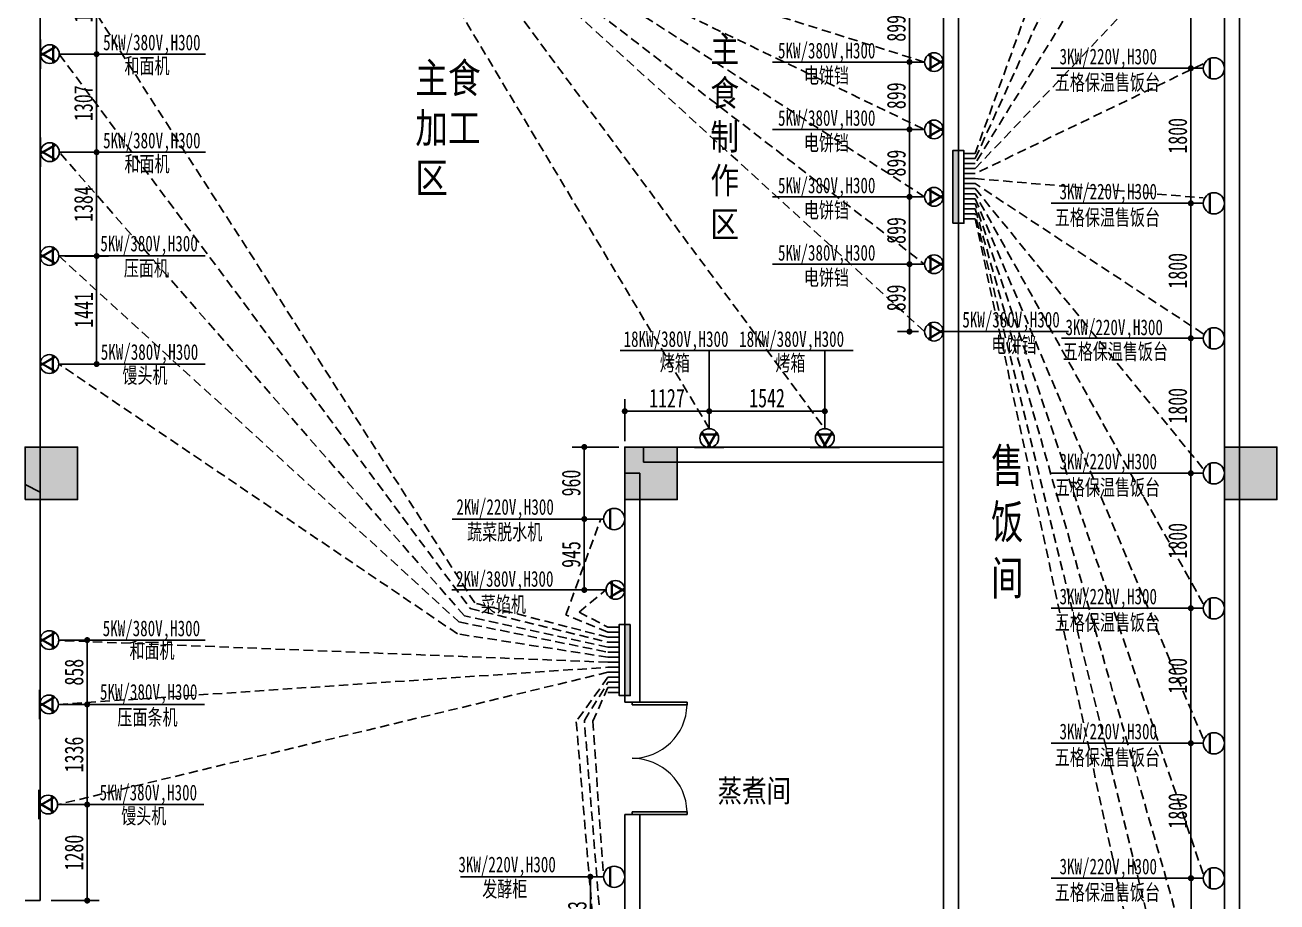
# Model space of a CAD drawing. Header units: inches. Extents: x -584 to 1446124, y -108140 to 99637.
# Drawn here: x 906673 to 923373, y 65188 to 76881 of the extents above; entities that cross this region are included whole.
import ezdxf

# ---------------------------------------------------------------- set-up
doc = ezdxf.new("R2010")
doc.units = ezdxf.units.IN
doc.header["$MEASUREMENT"] = 0
doc.linetypes.add('HIDDEN', pattern=[0.375, 0.25, -0.125])
for name, color, linetype in [('COLUMN', 6, 'Continuous'), ('ROOM_NAME', 7, 'Continuous'), ('WALL', 7, 'Continuous'), ('WINDOW', 3, 'Continuous'), ('供排水', 4, 'Continuous'), ('厨房设备', 7, 'Continuous'), ('电位', 1, 'Continuous')]:
    doc.layers.add(name, color=color, linetype=linetype)
doc.styles.get("Standard").update_dxf_attribs({"font": '', "width": 0.7, "height": 250})
doc.styles.add('STYLE4', font='', dxfattribs={"width": 0.7, "height": 180})
doc.styles.add('宋体', font='', dxfattribs={"width": 0.8})
doc.styles.get('Standard').set_extended_font_data('NSimSun')
doc.styles.get('STYLE4').set_extended_font_data('NSimSun')
doc.styles.get('宋体').set_extended_font_data('NSimSun')
doc.dimstyles.new('电路', dxfattribs={"dimscale": 80, "dimtxt": 2.5, "dimasz": 1, "dimexe": 2, "dimexo": 1, "dimtad": 1, "dimdec": 0, "dimtxsty": 'Standard', "dimblk": 'DOT', "dimcen": 1, "dimclrd": 6, "dimclre": 6, "dimclrt": 6, "dimadec": 0, "dimazin": 0, "dimtfac": 1, "dimtdec": 0, "dimtmove": 0, "dimatfit": 3, "dimfxl": 0, "dimarcsym": 0})

# ---------------------------------------------------------------- blocks, each defined once
blk = doc.blocks.new('_FZH')
at = {"layer": 'WALL'}
blk.add_lwpolyline([(-0.5, -0.5), (0.5, -0.5), (0.5, 0.5), (-0.5, 0.5)], close=True, dxfattribs=at)
blk.add_solid([(-0.5, -0.5), (0.5, -0.5), (-0.5, 0.5), (0.5, 0.5)], dxfattribs=at)
blk = doc.blocks.new('$DorLib2D$00000002')
for p, q in [((-0.5, 0), (-0.5, 0.4875)), ((-0.475, 0.4875), (-0.5, 0.4875)), ((-0.475, 0), (-0.475, 0.4875)), ((0.475, 0), (0.475, 0.4875)), ((0.475, 0.4875), (0.5, 0.4875)), ((0.5, 0), (0.5, 0.4875)), ((-0.5, 0), (-0.475, 0)), ((0.5, 0), (0.475, 0))]:
    blk.add_line(p, q)
at = {"lineweight": 13}
for centre, start, end in [((-0.4875, 0), 0, 88.53072), ((0.4875, 0), 91.46928, 180)]:
    blk.add_arc(centre, 0.4875, start, end, dxfattribs=at)
blk = doc.blocks.new('A$C14B745F9')
at = {"layer": '电位'}
for p, q in [((0, 503), (0, 0)), ((1, 233), (257, 381)), ((257, 122), (1, 270)), ((3, 222), (266, 374)), ((266, 129), (3, 281)), ((215, 404), (215, 99)), ((226, 399), (226, 104))]:
    blk.add_line(p, q, dxfattribs=at)
blk.add_circle((161, 252), 161, dxfattribs=at)
blk = doc.blocks.new('A$C45DF5A34')
at = {"layer": '电位', "color": 4, "rotation": 90}
blk.add_blockref('A$C14B745F9', (503, 0), dxfattribs=at)
blk = doc.blocks.new('A$C719F3E81')
at = {"layer": '电位', "color": 4, "rotation": 180}
blk.add_blockref('A$C45DF5A34', (503, 323), dxfattribs=at)
blk = doc.blocks.new('A$C2F906CB9')
at = {"layer": '电位', "color": 1, "ltscale": 400}
blk.add_blockref('A$C719F3E81', (0, 0), dxfattribs=at)
blk = doc.blocks.new('A$C6BFE34A6')
at = {"layer": '电位', "xscale": 0.777089783281734, "yscale": 0.777089783281734, "zscale": 0.777089783281734}
blk.add_blockref('A$C2F906CB9', (0, 0), dxfattribs=at)
blk = doc.blocks.new('A$C67150746')
at = {"layer": '供排水', "color": 1, "rotation": 270}
blk.add_blockref('A$C6BFE34A6', (0, 391), dxfattribs=at)
blk = doc.blocks.new('A$C51460DDB')
at = {"layer": '电位', "linetype": 'ByBlock', "xscale": -1}
blk.add_blockref('A$C67150746', (251, 0), dxfattribs=at)
blk = doc.blocks.new('A$C75EF68A1')
at = {"layer": 'WALL', "color": 5, "rotation": 180}
blk.add_blockref('A$C51460DDB', (251, 391), dxfattribs=at)
blk = doc.blocks.new('A$C776A0E82')
at = {"layer": '电位', "color": 6}
blk.add_blockref('A$C75EF68A1', (0, 0), dxfattribs=at)
blk = doc.blocks.new('A$C12B31555')
at = {"layer": '电位', "color": 6, "rotation": 270}
blk.add_blockref('A$C776A0E82', (0, 251), dxfattribs=at)
blk = doc.blocks.new('A$C380528E4')
at = {"layer": '电位', "color": 6, "rotation": 180}
blk.add_blockref('A$C12B31555', (391, 251), dxfattribs=at)
blk = doc.blocks.new('A$C3BCC7316')
at = {"layer": '电位'}
for p, q in [((99, 215), (404, 215)), ((104, 226), (399, 226)), ((0, 0), (503, 0))]:
    blk.add_line(p, q, dxfattribs=at)
blk.add_circle((252, 161), 161, dxfattribs=at)
blk = doc.blocks.new('_DOT')
at = {"color": 0, "linetype": 'ByBlock'}
blk.add_line((-0.5, 0), (-1, 0), dxfattribs=at)
at = {"color": 0, "linetype": 'ByBlock', "const_width": 0.5}
blk.add_lwpolyline([(-0.25, 0, 1), (0.25, 0, 1)], format="xyb", close=True, dxfattribs=at)
blk = doc.blocks.new('*D169')
at = {"layer": 'Defpoints', "color": 0, "transparency": 16777216}
for p in [(907124, 77809), (907129, 76493), (907628, 76493)]:
    blk.add_point(p, dxfattribs=at)
at = {"layer": '电位', "color": 6, "lineweight": -2, "transparency": 16777216}
for p, q in [((907204, 77809), (907788, 77809)), ((907628, 77729), (907628, 76573)), ((907209, 76493), (907788, 76493))]:
    blk.add_line(p, q, dxfattribs=at)
at = {"layer": '电位', "color": 6, "lineweight": -2, "transparency": 16777216, "xscale": 80, "yscale": 80, "zscale": 80}
for p, rotation in [((907628, 77809), 90), ((907628, 76493), 270)]:
    blk.add_blockref('_DOT', p, dxfattribs=dict(at, rotation=rotation))
at = {"layer": '电位', "color": 6, "transparency": 16777216, "insert": (907453, 77151), "char_height": 250, "attachment_point": 5, "rotation": 90}
blk.add_mtext('1317', dxfattribs=at)
blk = doc.blocks.new('*D170')
at = {"layer": 'Defpoints', "color": 0, "transparency": 16777216}
for p in [(907129, 76493), (907130, 75185), (907628, 75185)]:
    blk.add_point(p, dxfattribs=at)
at = {"layer": '电位', "color": 6, "lineweight": -2, "transparency": 16777216}
for p, q in [((907209, 76493), (907788, 76493)), ((907628, 76413), (907628, 75265)), ((907210, 75185), (907788, 75185))]:
    blk.add_line(p, q, dxfattribs=at)
at = {"layer": '电位', "color": 6, "lineweight": -2, "transparency": 16777216, "xscale": 80, "yscale": 80, "zscale": 80}
for p, rotation in [((907628, 76493), 90), ((907628, 75185), 270)]:
    blk.add_blockref('_DOT', p, dxfattribs=dict(at, rotation=rotation))
at = {"layer": '电位', "color": 6, "transparency": 16777216, "insert": (907453, 75839), "char_height": 250, "attachment_point": 5, "rotation": 90}
blk.add_mtext('1307', dxfattribs=at)
blk = doc.blocks.new('*D171')
at = {"layer": 'Defpoints', "color": 0, "transparency": 16777216}
for p in [(907130, 75185), (907124, 73801), (907628, 73801)]:
    blk.add_point(p, dxfattribs=at)
at = {"layer": '电位', "color": 6, "lineweight": -2, "transparency": 16777216}
for p, q in [((907210, 75185), (907788, 75185)), ((907628, 75105), (907628, 73881)), ((907204, 73801), (907788, 73801))]:
    blk.add_line(p, q, dxfattribs=at)
at = {"layer": '电位', "color": 6, "lineweight": -2, "transparency": 16777216, "xscale": 80, "yscale": 80, "zscale": 80}
for p, rotation in [((907628, 75185), 90), ((907628, 73801), 270)]:
    blk.add_blockref('_DOT', p, dxfattribs=dict(at, rotation=rotation))
at = {"layer": '电位', "color": 6, "transparency": 16777216, "insert": (907453, 74493), "char_height": 250, "attachment_point": 5, "rotation": 90}
blk.add_mtext('1384', dxfattribs=at)
blk = doc.blocks.new('*D172')
at = {"layer": 'Defpoints', "color": 0, "transparency": 16777216}
for p in [(907124, 73801), (907124, 72360), (907628, 72360)]:
    blk.add_point(p, dxfattribs=at)
at = {"layer": '电位', "color": 6, "lineweight": -2, "transparency": 16777216}
for p, q in [((907204, 73801), (907788, 73801)), ((907628, 73721), (907628, 72440)), ((907204, 72360), (907788, 72360))]:
    blk.add_line(p, q, dxfattribs=at)
at = {"layer": '电位', "color": 6, "lineweight": -2, "transparency": 16777216, "xscale": 80, "yscale": 80, "zscale": 80}
for p, rotation in [((907628, 73801), 90), ((907628, 72360), 270)]:
    blk.add_blockref('_DOT', p, dxfattribs=dict(at, rotation=rotation))
at = {"layer": '电位', "color": 6, "transparency": 16777216, "insert": (907453, 73081), "char_height": 250, "attachment_point": 5, "rotation": 90}
blk.add_mtext('1441', dxfattribs=at)
blk = doc.blocks.new('*D173')
at = {"layer": 'Defpoints', "color": 0, "transparency": 16777216}
for p in [(907108, 66486), (907502, 66486), (906873, 65206)]:
    blk.add_point(p, dxfattribs=at)
at = {"layer": '电位', "color": 6, "lineweight": -2, "transparency": 16777216}
for p, q in [((907188, 66486), (907662, 66486)), ((907502, 65286), (907502, 66406)), ((907022, 65206), (907662, 65206))]:
    blk.add_line(p, q, dxfattribs=at)
at = {"layer": '电位', "color": 6, "lineweight": -2, "transparency": 16777216, "xscale": 80, "yscale": 80, "zscale": 80}
for p, rotation in [((907502, 66486), 90), ((907502, 65206), 270)]:
    blk.add_blockref('_DOT', p, dxfattribs=dict(at, rotation=rotation))
at = {"layer": '电位', "color": 6, "transparency": 16777216, "insert": (907327, 65846), "char_height": 250, "attachment_point": 5, "rotation": 90}
blk.add_mtext('1280', dxfattribs=at)
blk = doc.blocks.new('*D174')
at = {"layer": 'Defpoints', "color": 0, "transparency": 16777216}
for p in [(907119, 67822), (907502, 67822), (907108, 66486)]:
    blk.add_point(p, dxfattribs=at)
at = {"layer": '电位', "color": 6, "lineweight": -2, "transparency": 16777216}
for p, q in [((907199, 67822), (907662, 67822)), ((907502, 66566), (907502, 67742)), ((907188, 66486), (907662, 66486))]:
    blk.add_line(p, q, dxfattribs=at)
at = {"layer": '电位', "color": 6, "lineweight": -2, "transparency": 16777216, "xscale": 80, "yscale": 80, "zscale": 80}
for p, rotation in [((907502, 67822), 90), ((907502, 66486), 270)]:
    blk.add_blockref('_DOT', p, dxfattribs=dict(at, rotation=rotation))
at = {"layer": '电位', "color": 6, "transparency": 16777216, "insert": (907327, 67154), "char_height": 250, "attachment_point": 5, "rotation": 90}
blk.add_mtext('1336', dxfattribs=at)
blk = doc.blocks.new('*D175')
at = {"layer": 'Defpoints', "color": 0, "transparency": 16777216}
for p in [(907124, 68680), (907502, 68680), (907119, 67822)]:
    blk.add_point(p, dxfattribs=at)
at = {"layer": '电位', "color": 6, "lineweight": -2, "transparency": 16777216}
for p, q in [((907204, 68680), (907662, 68680)), ((907502, 67902), (907502, 68600)), ((907199, 67822), (907662, 67822))]:
    blk.add_line(p, q, dxfattribs=at)
at = {"layer": '电位', "color": 6, "lineweight": -2, "transparency": 16777216, "xscale": 80, "yscale": 80, "zscale": 80}
for p, rotation in [((907502, 68680), 90), ((907502, 67822), 270)]:
    blk.add_blockref('_DOT', p, dxfattribs=dict(at, rotation=rotation))
at = {"layer": '电位', "color": 6, "transparency": 16777216, "insert": (907327, 68251), "char_height": 250, "attachment_point": 5, "rotation": 90}
blk.add_mtext('858', dxfattribs=at)
blk = doc.blocks.new('*D178')
at = {"layer": 'Defpoints', "color": 0, "transparency": 16777216}
for p in [(914214, 65524), (914389, 65524), (914390, 64401)]:
    blk.add_point(p, dxfattribs=at)
at = {"layer": '电位', "color": 6, "lineweight": -2, "transparency": 16777216}
for p, q in [((914309, 65524), (914054, 65524)), ((914214, 64481), (914214, 65444)), ((914310, 64401), (914054, 64401))]:
    blk.add_line(p, q, dxfattribs=at)
at = {"layer": '电位', "color": 6, "lineweight": -2, "transparency": 16777216, "xscale": 80, "yscale": 80, "zscale": 80}
for p, rotation in [((914214, 65524), 90), ((914214, 64401), 270)]:
    blk.add_blockref('_DOT', p, dxfattribs=dict(at, rotation=rotation))
at = {"layer": '电位', "color": 6, "transparency": 16777216, "insert": (914039, 64962), "char_height": 250, "attachment_point": 5, "rotation": 90}
blk.add_mtext('1123', dxfattribs=at)
blk = doc.blocks.new('*D179')
at = {"layer": 'Defpoints', "color": 0, "transparency": 16777216}
for p in [(914673, 71254), (914133, 70294), (914389, 70294)]:
    blk.add_point(p, dxfattribs=at)
at = {"layer": '电位', "color": 6, "lineweight": -2, "transparency": 16777216}
for p, q in [((914593, 71254), (913973, 71254)), ((914133, 71174), (914133, 70374)), ((914309, 70294), (913973, 70294))]:
    blk.add_line(p, q, dxfattribs=at)
at = {"layer": '电位', "color": 6, "lineweight": -2, "transparency": 16777216, "xscale": 80, "yscale": 80, "zscale": 80}
for p, rotation in [((914133, 71254), 90), ((914133, 70294), 270)]:
    blk.add_blockref('_DOT', p, dxfattribs=dict(at, rotation=rotation))
at = {"layer": '电位', "color": 6, "transparency": 16777216, "insert": (913958, 70774), "char_height": 250, "attachment_point": 5, "rotation": 90}
blk.add_mtext('960', dxfattribs=at)
blk = doc.blocks.new('*D180')
at = {"layer": 'Defpoints', "color": 0, "transparency": 16777216}
for p in [(914389, 70294), (914133, 69348), (914422, 69348)]:
    blk.add_point(p, dxfattribs=at)
at = {"layer": '电位', "color": 6, "lineweight": -2, "transparency": 16777216}
for p, q in [((914309, 70294), (913973, 70294)), ((914133, 70214), (914133, 69428)), ((914342, 69348), (913973, 69348))]:
    blk.add_line(p, q, dxfattribs=at)
at = {"layer": '电位', "color": 6, "lineweight": -2, "transparency": 16777216, "xscale": 80, "yscale": 80, "zscale": 80}
for p, rotation in [((914133, 70294), 90), ((914133, 69348), 270)]:
    blk.add_blockref('_DOT', p, dxfattribs=dict(at, rotation=rotation))
at = {"layer": '电位', "color": 6, "transparency": 16777216, "insert": (913958, 69821), "char_height": 250, "attachment_point": 5, "rotation": 90}
blk.add_mtext('945', dxfattribs=at)
blk = doc.blocks.new('*D181')
at = {"layer": 'Defpoints', "color": 0, "transparency": 16777216}
for p in [(915800, 71731), (915800, 71499), (914673, 71254)]:
    blk.add_point(p, dxfattribs=at)
at = {"layer": '电位', "color": 6, "lineweight": -2, "transparency": 16777216}
for p, q in [((914673, 71334), (914673, 71891)), ((915800, 71579), (915800, 71891)), ((914753, 71731), (915720, 71731))]:
    blk.add_line(p, q, dxfattribs=at)
at = {"layer": '电位', "color": 6, "lineweight": -2, "transparency": 16777216, "xscale": 80, "yscale": 80, "zscale": 80, "rotation": 180}
blk.add_blockref('_DOT', (914673, 71731), dxfattribs=at)
at = {"layer": '电位', "color": 6, "lineweight": -2, "transparency": 16777216, "xscale": 80, "yscale": 80, "zscale": 80}
blk.add_blockref('_DOT', (915800, 71731), dxfattribs=at)
at = {"layer": '电位', "color": 6, "transparency": 16777216, "insert": (915236, 71906), "char_height": 250, "attachment_point": 5}
blk.add_mtext('1127', dxfattribs=at)
blk = doc.blocks.new('*D182')
at = {"layer": 'Defpoints', "color": 0, "transparency": 16777216}
for p in [(917342, 71731), (915800, 71499), (917342, 71499)]:
    blk.add_point(p, dxfattribs=at)
at = {"layer": '电位', "color": 6, "lineweight": -2, "transparency": 16777216}
for p, q in [((915800, 71579), (915800, 71891)), ((917342, 71579), (917342, 71891)), ((915880, 71731), (917262, 71731))]:
    blk.add_line(p, q, dxfattribs=at)
at = {"layer": '电位', "color": 6, "lineweight": -2, "transparency": 16777216, "xscale": 80, "yscale": 80, "zscale": 80, "rotation": 180}
blk.add_blockref('_DOT', (915800, 71731), dxfattribs=at)
at = {"layer": '电位', "color": 6, "lineweight": -2, "transparency": 16777216, "xscale": 80, "yscale": 80, "zscale": 80}
blk.add_blockref('_DOT', (917342, 71731), dxfattribs=at)
at = {"layer": '电位', "color": 6, "transparency": 16777216, "insert": (916571, 71906), "char_height": 250, "attachment_point": 5}
blk.add_mtext('1542', dxfattribs=at)
blk = doc.blocks.new('*D183')
at = {"layer": 'Defpoints', "color": 0, "transparency": 16777216}
for p in [(918471, 73692), (918672, 73692), (918672, 72793)]:
    blk.add_point(p, dxfattribs=at)
at = {"layer": '电位', "color": 6, "lineweight": -2, "transparency": 16777216}
for p, q in [((918592, 73692), (918311, 73692)), ((918471, 72873), (918471, 73612)), ((918592, 72793), (918311, 72793))]:
    blk.add_line(p, q, dxfattribs=at)
at = {"layer": '电位', "color": 6, "lineweight": -2, "transparency": 16777216, "xscale": 80, "yscale": 80, "zscale": 80}
for p, rotation in [((918471, 73692), 90), ((918471, 72793), 270)]:
    blk.add_blockref('_DOT', p, dxfattribs=dict(at, rotation=rotation))
at = {"layer": '电位', "color": 6, "transparency": 16777216, "insert": (918296, 73242), "char_height": 250, "attachment_point": 5, "rotation": 90}
blk.add_mtext('899', dxfattribs=at)
blk = doc.blocks.new('*D184')
at = {"layer": 'Defpoints', "color": 0, "transparency": 16777216}
for p in [(918471, 74590), (918672, 74590), (918672, 73692)]:
    blk.add_point(p, dxfattribs=at)
at = {"layer": '电位', "color": 6, "lineweight": -2, "transparency": 16777216}
for p, q in [((918592, 74590), (918311, 74590)), ((918471, 73772), (918471, 74510)), ((918592, 73692), (918311, 73692))]:
    blk.add_line(p, q, dxfattribs=at)
at = {"layer": '电位', "color": 6, "lineweight": -2, "transparency": 16777216, "xscale": 80, "yscale": 80, "zscale": 80}
for p, rotation in [((918471, 74590), 90), ((918471, 73692), 270)]:
    blk.add_blockref('_DOT', p, dxfattribs=dict(at, rotation=rotation))
at = {"layer": '电位', "color": 6, "transparency": 16777216, "insert": (918296, 74141), "char_height": 250, "attachment_point": 5, "rotation": 90}
blk.add_mtext('899', dxfattribs=at)
blk = doc.blocks.new('*D185')
at = {"layer": 'Defpoints', "color": 0, "transparency": 16777216}
for p in [(918471, 75489), (918672, 75489), (918672, 74590)]:
    blk.add_point(p, dxfattribs=at)
at = {"layer": '电位', "color": 6, "lineweight": -2, "transparency": 16777216}
for p, q in [((918592, 75489), (918311, 75489)), ((918471, 74670), (918471, 75409)), ((918592, 74590), (918311, 74590))]:
    blk.add_line(p, q, dxfattribs=at)
at = {"layer": '电位', "color": 6, "lineweight": -2, "transparency": 16777216, "xscale": 80, "yscale": 80, "zscale": 80}
for p, rotation in [((918471, 75489), 90), ((918471, 74590), 270)]:
    blk.add_blockref('_DOT', p, dxfattribs=dict(at, rotation=rotation))
at = {"layer": '电位', "color": 6, "transparency": 16777216, "insert": (918296, 75040), "char_height": 250, "attachment_point": 5, "rotation": 90}
blk.add_mtext('899', dxfattribs=at)
blk = doc.blocks.new('*D186')
at = {"layer": 'Defpoints', "color": 0, "transparency": 16777216}
for p in [(918471, 76388), (918672, 76388), (918672, 75489)]:
    blk.add_point(p, dxfattribs=at)
at = {"layer": '电位', "color": 6, "lineweight": -2, "transparency": 16777216}
for p, q in [((918592, 76388), (918311, 76388)), ((918471, 75569), (918471, 76308)), ((918592, 75489), (918311, 75489))]:
    blk.add_line(p, q, dxfattribs=at)
at = {"layer": '电位', "color": 6, "lineweight": -2, "transparency": 16777216, "xscale": 80, "yscale": 80, "zscale": 80}
for p, rotation in [((918471, 76388), 90), ((918471, 75489), 270)]:
    blk.add_blockref('_DOT', p, dxfattribs=dict(at, rotation=rotation))
at = {"layer": '电位', "color": 6, "transparency": 16777216, "insert": (918296, 75938), "char_height": 250, "attachment_point": 5, "rotation": 90}
blk.add_mtext('899', dxfattribs=at)
blk = doc.blocks.new('*D187')
at = {"layer": 'Defpoints', "color": 0, "transparency": 16777216}
for p in [(918471, 77286), (918672, 77286), (918672, 76388)]:
    blk.add_point(p, dxfattribs=at)
at = {"layer": '电位', "color": 6, "lineweight": -2, "transparency": 16777216}
for p, q in [((918592, 77286), (918311, 77286)), ((918471, 76468), (918471, 77206)), ((918592, 76388), (918311, 76388))]:
    blk.add_line(p, q, dxfattribs=at)
at = {"layer": '电位', "color": 6, "lineweight": -2, "transparency": 16777216, "xscale": 80, "yscale": 80, "zscale": 80}
for p, rotation in [((918471, 77286), 90), ((918471, 76388), 270)]:
    blk.add_blockref('_DOT', p, dxfattribs=dict(at, rotation=rotation))
at = {"layer": '电位', "color": 6, "transparency": 16777216, "insert": (918296, 76837), "char_height": 250, "attachment_point": 5, "rotation": 90}
blk.add_mtext('899', dxfattribs=at)
blk = doc.blocks.new('*D193')
at = {"layer": 'Defpoints', "color": 0, "transparency": 16777216}
for p in [(922389, 78104), (922224, 76304), (922389, 76304)]:
    blk.add_point(p, dxfattribs=at)
at = {"layer": '电位', "color": 6, "lineweight": -2, "transparency": 16777216}
for p, q in [((922309, 78104), (922064, 78104)), ((922224, 78024), (922224, 76384)), ((922309, 76304), (922064, 76304))]:
    blk.add_line(p, q, dxfattribs=at)
at = {"layer": '电位', "color": 6, "lineweight": -2, "transparency": 16777216, "xscale": 80, "yscale": 80, "zscale": 80}
for p, rotation in [((922224, 78104), 90), ((922224, 76304), 270)]:
    blk.add_blockref('_DOT', p, dxfattribs=dict(at, rotation=rotation))
at = {"layer": '电位', "color": 6, "transparency": 16777216, "insert": (922049, 77204), "char_height": 250, "attachment_point": 5, "rotation": 90}
blk.add_mtext('1800', dxfattribs=at)
blk = doc.blocks.new('*D194')
at = {"layer": 'Defpoints', "color": 0, "transparency": 16777216}
for p in [(922389, 76304), (922224, 74504), (922389, 74504)]:
    blk.add_point(p, dxfattribs=at)
at = {"layer": '电位', "color": 6, "lineweight": -2, "transparency": 16777216}
for p, q in [((922309, 76304), (922064, 76304)), ((922224, 76224), (922224, 74584)), ((922309, 74504), (922064, 74504))]:
    blk.add_line(p, q, dxfattribs=at)
at = {"layer": '电位', "color": 6, "lineweight": -2, "transparency": 16777216, "xscale": 80, "yscale": 80, "zscale": 80}
for p, rotation in [((922224, 76304), 90), ((922224, 74504), 270)]:
    blk.add_blockref('_DOT', p, dxfattribs=dict(at, rotation=rotation))
at = {"layer": '电位', "color": 6, "transparency": 16777216, "insert": (922049, 75404), "char_height": 250, "attachment_point": 5, "rotation": 90}
blk.add_mtext('1800', dxfattribs=at)
blk = doc.blocks.new('*D195')
at = {"layer": 'Defpoints', "color": 0, "transparency": 16777216}
for p in [(922389, 74504), (922224, 72704), (922389, 72704)]:
    blk.add_point(p, dxfattribs=at)
at = {"layer": '电位', "color": 6, "lineweight": -2, "transparency": 16777216}
for p, q in [((922309, 74504), (922064, 74504)), ((922224, 74424), (922224, 72784)), ((922309, 72704), (922064, 72704))]:
    blk.add_line(p, q, dxfattribs=at)
at = {"layer": '电位', "color": 6, "lineweight": -2, "transparency": 16777216, "xscale": 80, "yscale": 80, "zscale": 80}
for p, rotation in [((922224, 74504), 90), ((922224, 72704), 270)]:
    blk.add_blockref('_DOT', p, dxfattribs=dict(at, rotation=rotation))
at = {"layer": '电位', "color": 6, "transparency": 16777216, "insert": (922049, 73604), "char_height": 250, "attachment_point": 5, "rotation": 90}
blk.add_mtext('1800', dxfattribs=at)
blk = doc.blocks.new('*D196')
at = {"layer": 'Defpoints', "color": 0, "transparency": 16777216}
for p in [(922389, 72704), (922224, 70904), (922389, 70904)]:
    blk.add_point(p, dxfattribs=at)
at = {"layer": '电位', "color": 6, "lineweight": -2, "transparency": 16777216}
for p, q in [((922309, 72704), (922064, 72704)), ((922224, 72624), (922224, 70984)), ((922309, 70904), (922064, 70904))]:
    blk.add_line(p, q, dxfattribs=at)
at = {"layer": '电位', "color": 6, "lineweight": -2, "transparency": 16777216, "xscale": 80, "yscale": 80, "zscale": 80}
for p, rotation in [((922224, 72704), 90), ((922224, 70904), 270)]:
    blk.add_blockref('_DOT', p, dxfattribs=dict(at, rotation=rotation))
at = {"layer": '电位', "color": 6, "transparency": 16777216, "insert": (922049, 71804), "char_height": 250, "attachment_point": 5, "rotation": 90}
blk.add_mtext('1800', dxfattribs=at)
blk = doc.blocks.new('*D197')
at = {"layer": 'Defpoints', "color": 0, "transparency": 16777216}
for p in [(922389, 70904), (922224, 69104), (922389, 69104)]:
    blk.add_point(p, dxfattribs=at)
at = {"layer": '电位', "color": 6, "lineweight": -2, "transparency": 16777216}
for p, q in [((922309, 70904), (922064, 70904)), ((922224, 70824), (922224, 69184)), ((922309, 69104), (922064, 69104))]:
    blk.add_line(p, q, dxfattribs=at)
at = {"layer": '电位', "color": 6, "lineweight": -2, "transparency": 16777216, "xscale": 80, "yscale": 80, "zscale": 80}
for p, rotation in [((922224, 70904), 90), ((922224, 69104), 270)]:
    blk.add_blockref('_DOT', p, dxfattribs=dict(at, rotation=rotation))
at = {"layer": '电位', "color": 6, "transparency": 16777216, "insert": (922049, 70004), "char_height": 250, "attachment_point": 5, "rotation": 90}
blk.add_mtext('1800', dxfattribs=at)
blk = doc.blocks.new('*D198')
at = {"layer": 'Defpoints', "color": 0, "transparency": 16777216}
for p in [(922389, 69104), (922224, 67304), (922389, 67304)]:
    blk.add_point(p, dxfattribs=at)
at = {"layer": '电位', "color": 6, "lineweight": -2, "transparency": 16777216}
for p, q in [((922309, 69104), (922064, 69104)), ((922224, 69024), (922224, 67384)), ((922309, 67304), (922064, 67304))]:
    blk.add_line(p, q, dxfattribs=at)
at = {"layer": '电位', "color": 6, "lineweight": -2, "transparency": 16777216, "xscale": 80, "yscale": 80, "zscale": 80}
for p, rotation in [((922224, 69104), 90), ((922224, 67304), 270)]:
    blk.add_blockref('_DOT', p, dxfattribs=dict(at, rotation=rotation))
at = {"layer": '电位', "color": 6, "transparency": 16777216, "insert": (922049, 68204), "char_height": 250, "attachment_point": 5, "rotation": 90}
blk.add_mtext('1800', dxfattribs=at)
blk = doc.blocks.new('*D199')
at = {"layer": 'Defpoints', "color": 0, "transparency": 16777216}
for p in [(922389, 67304), (922224, 65504), (922389, 65504)]:
    blk.add_point(p, dxfattribs=at)
at = {"layer": '电位', "color": 6, "lineweight": -2, "transparency": 16777216}
for p, q in [((922309, 67304), (922064, 67304)), ((922224, 67224), (922224, 65584)), ((922309, 65504), (922064, 65504))]:
    blk.add_line(p, q, dxfattribs=at)
at = {"layer": '电位', "color": 6, "lineweight": -2, "transparency": 16777216, "xscale": 80, "yscale": 80, "zscale": 80}
for p, rotation in [((922224, 67304), 90), ((922224, 65504), 270)]:
    blk.add_blockref('_DOT', p, dxfattribs=dict(at, rotation=rotation))
at = {"layer": '电位', "color": 6, "transparency": 16777216, "insert": (922049, 66404), "char_height": 250, "attachment_point": 5, "rotation": 90}
blk.add_mtext('1800', dxfattribs=at)
blk = doc.blocks.new('*D200')
at = {"layer": 'Defpoints', "color": 0, "transparency": 16777216}
for p in [(922389, 65504), (922227, 63704), (922389, 63704)]:
    blk.add_point(p, dxfattribs=at)
at = {"layer": '电位', "color": 6, "lineweight": -2, "transparency": 16777216}
for p, q in [((922309, 65504), (922067, 65504)), ((922227, 65424), (922227, 63784)), ((922309, 63704), (922067, 63704))]:
    blk.add_line(p, q, dxfattribs=at)
at = {"layer": '电位', "color": 6, "lineweight": -2, "transparency": 16777216, "xscale": 80, "yscale": 80, "zscale": 80}
for p, rotation in [((922227, 65504), 90), ((922227, 63704), 270)]:
    blk.add_blockref('_DOT', p, dxfattribs=dict(at, rotation=rotation))
at = {"layer": '电位', "color": 6, "transparency": 16777216, "insert": (922052, 64604), "char_height": 250, "attachment_point": 5, "rotation": 90}
blk.add_mtext('1800', dxfattribs=at)

msp = doc.modelspace()

# ---------------------------------------------------------------- hatches: boundary and pattern name
at = {"layer": '电位'}
for points in [[(919122.9, 75207.4), (919048.6, 75207.4), (919048.6, 74238.9), (919122.9, 74238.9)], [(914672.9, 67939), (914747.2, 67939), (914747.2, 68887.9), (914672.9, 68887.9)]]:
    msp.add_hatch(color=1, dxfattribs=at).paths.add_polyline_path(points)

# ---------------------------------------------------------------- linework, layer by layer
at = {"layer": 'WALL', "color": 3}
for p, q in [((922872.9, 58548), (922872.9, 84703.6)), ((922672.9, 59203.6), (922672.9, 84503.6)), ((922672.9, 58548), (922672.9, 84503.6))]:
    msp.add_line(p, q, dxfattribs=at)
at = {"layer": 'WALL'}
for p, q in [((918922.9, 81277.1), (918922.9, 61603.6)), ((919122.9, 61603.6), (919122.9, 81277.1)), ((906872.9, 65205.6), (906872.9, 78903.6)), ((914922.9, 71253.6), (918922.9, 71253.6)), ((914922.9, 71253.6), (914922.9, 71053.6)), ((914922.9, 71053.6), (918922.9, 71053.6)), ((914672.9, 70903.6), (914672.9, 67853.1)), ((914872.9, 70903.6), (914672.9, 70903.6)), ((914872.9, 67853.1), (914872.9, 70903.6)), ((906672.9, 70753.6), (906872.9, 70653.6)), ((914672.9, 67853.1), (914872.9, 67853.1)), ((914872.9, 66353.1), (914672.9, 66353.1)), ((914672.9, 66353.1), (914672.9, 62653.6)), ((914872.9, 62653.6), (914872.9, 66353.1))]:
    msp.add_line(p, q, dxfattribs=at)
at = {"layer": '厨房设备'}
msp.add_line((906872.9, 65205.6), (906672.9, 65205.6), dxfattribs=at)
at = {"layer": '电位', "linetype": 'HIDDEN', "ltscale": 500}
for p, q in [((922388.9, 83564), (919347.2, 75167.4)), ((919347.2, 75100.5), (922388.9, 81764)), ((915799.9, 71498.8), (909768.9, 81585.9)), ((909877.9, 81608.2), (917341.8, 71498.8)), ((922388.9, 79964), (919347.2, 75033.6)), ((919347.2, 74966.7), (922388.9, 78164)), ((912670.9, 69174.5), (907123.7, 77809.3)), ((914148, 77661.9), (918672.1, 75488.9)), ((918672.1, 76387.6), (914196.5, 77794.6)), ((918672.1, 74590.2), (913949.5, 77629.9)), ((913868.7, 77387.3), (918672.1, 73691.5)), ((918672.1, 72792.9), (913777.6, 77259.5)), ((907129.4, 76492.7), (912611.8, 69101.1)), ((922388.9, 76364), (919347.2, 74899.8)), ((912534.1, 69002.2), (907129.7, 75185.3)), ((919347.2, 74832.9), (922389.4, 74575.9)), ((922388.9, 72764), (919347.2, 74766.1)), ((919347.2, 74699.2), (922388.9, 70964)), ((922388.9, 69164), (919347.2, 74632.3)), ((919347.2, 74565.4), (922388.9, 67364)), ((922388.9, 65564), (919347.2, 74498.5)), ((919347.2, 74431.7), (922388.9, 63764)), ((922388.9, 61964), (919347.2, 74364.8)), ((919347.2, 74297.9), (922392.1, 60134.1)), ((907123.7, 73801.3), (912460, 68921.7)), ((912442.5, 68762.3), (907123.7, 72360.2)), ((913887.3, 69016.3), (914352, 70293.9)), ((914062.7, 69053.3), (914422.1, 69348.4)), ((914448.6, 68718.3), (912670.9, 69174.5)), ((914448.6, 68584.6), (912534.1, 69002.2)), ((912611.8, 69101.1), (914448.6, 68651.5)), ((914448.6, 68785.2), (913887.3, 69016.3)), ((914062.7, 69053.3), (914448.6, 68852.1)), ((912460, 68921.7), (914448.6, 68517.7)), ((914448.6, 68383.9), (907123.6, 68674.7)), ((914448.6, 68450.8), (912442.5, 68762.3)), ((907118.7, 67821.9), (914448.6, 68317.1)), ((914448.6, 68250.2), (907108, 66486)), ((914448.6, 68183.3), (914025.5, 67591.7)), ((914133.8, 67605.6), (914448.6, 68116.4)), ((914448.6, 68049.5), (914246.9, 67596.7)), ((914025.5, 67591.7), (914389.2, 63263)), ((914389.5, 64401), (914133.8, 67605.6)), ((914246.9, 67596.7), (914389.5, 65513.9))]:
    msp.add_line(p, q, dxfattribs=at)
at = {"layer": '电位', "color": 4}
for p, q in [((907129.4, 76492.7), (909079.7, 76492.7)), ((916645, 76387.6), (918672.1, 76387.6)), ((920359.3, 76303.6), (922388.9, 76303.6)), ((916645, 75488.9), (918672.1, 75488.9)), ((907129.7, 75185.3), (909079.9, 75185.3)), ((916645, 74590.2), (918672.1, 74590.2)), ((920359.3, 74503.6), (922388.9, 74503.6)), ((907123.7, 73801.3), (909073.9, 73801.3)), ((916645, 73691.5), (918672.1, 73691.5)), ((918922.9, 72792.9), (920590.8, 72792.9)), ((920497, 72703.6), (922388.9, 72703.6)), ((914613.8, 72542.6), (916176.6, 72542.4)), ((915799.9, 71498.8), (915800, 72542.5)), ((916155.8, 72542.6), (917718.5, 72542.4)), ((917341.8, 71498.8), (917342, 72542.5)), ((907123.7, 72360.2), (909073.9, 72360.2)), ((920359.3, 70903.6), (922388.9, 70903.6)), ((912370.6, 70293.9), (914388.9, 70293.9)), ((912365.7, 69348.4), (914422.1, 69348.4)), ((920359.3, 69103.6), (922388.9, 69103.6)), ((907123.7, 68679.7), (909073.9, 68679.7)), ((907118.7, 67821.9), (909069, 67821.9)), ((920359.3, 67303.6), (922388.9, 67303.6)), ((907108, 66486), (909058.3, 66486)), ((912479.6, 65523.6), (914389.2, 65523.6)), ((920359.3, 65503.6), (922388.9, 65503.6))]:
    msp.add_line(p, q, dxfattribs=at)
at = {"layer": '电位'}
for p, q in [((919122.9, 74238.9), (919122.9, 75207.4)), ((919197.2, 75167.4), (919347.2, 75167.4)), ((919197.2, 75100.5), (919347.2, 75100.5)), ((919197.2, 75033.6), (919347.2, 75033.6)), ((919197.2, 74966.7), (919347.2, 74966.7)), ((919197.2, 74899.8), (919347.2, 74899.8)), ((919197.2, 74832.9), (919347.2, 74832.9)), ((919197.2, 74766.1), (919347.2, 74766.1)), ((919197.2, 74699.2), (919347.2, 74699.2)), ((919197.2, 74632.3), (919347.2, 74632.3)), ((919197.2, 74565.4), (919347.2, 74565.4)), ((919197.2, 74498.5), (919347.2, 74498.5)), ((919197.2, 74431.7), (919347.2, 74431.7)), ((919197.2, 74364.8), (919347.2, 74364.8)), ((919197.2, 74297.9), (919347.2, 74297.9)), ((914598.6, 68852.1), (914448.6, 68852.1)), ((914672.9, 68887.9), (914672.9, 67939)), ((914598.6, 68785.2), (914448.6, 68785.2)), ((914598.6, 68718.3), (914448.6, 68718.3)), ((914598.6, 68651.5), (914448.6, 68651.5)), ((914598.6, 68584.6), (914448.6, 68584.6)), ((914598.6, 68517.7), (914448.6, 68517.7)), ((914598.6, 68450.8), (914448.6, 68450.8)), ((914598.6, 68383.9), (914448.6, 68383.9)), ((914598.6, 68383.9), (914448.6, 68383.9)), ((914598.6, 68317.1), (914448.6, 68317.1)), ((914598.6, 68250.2), (914448.6, 68250.2)), ((914598.6, 68183.3), (914448.6, 68183.3)), ((914598.6, 68116.4), (914448.6, 68116.4)), ((914598.6, 68049.5), (914448.6, 68049.5)), ((914598.6, 67982.6), (914448.6, 67982.6))]:
    msp.add_line(p, q, dxfattribs=at)
for points in [[(919048.6, 74238.9), (919197.2, 74238.9), (919197.2, 75207.4), (919048.6, 75207.4)], [(914747.2, 68887.9), (914598.6, 68887.9), (914598.6, 67939), (914747.2, 67939)]]:
    msp.add_lwpolyline(points, close=True, dxfattribs=at)

# ---------------------------------------------------------------- block references
at = {"layer": 'COLUMN', "xscale": 700, "yscale": 700, "zscale": 700}
for p in [(907022.9, 70903.6), (915022.9, 70903.6), (923022.9, 70903.6)]:
    msp.add_blockref('_FZH', p, dxfattribs=at)
at = {"layer": 'WINDOW', "xscale": 1500, "yscale": 1500, "zscale": 1500, "rotation": 269.9999999996531}
msp.add_blockref('$DorLib2D$00000002', (914772.9, 67103.1), dxfattribs=at)
at = {"layer": '电位', "color": 6, "xscale": -1}
for p, rotation in [((907129.4, 76688.2), 90), ((918672.1, 76192.1), 270), ((918672.1, 75293.4), 270), ((907129.7, 75380.7), 90), ((918672.1, 74394.8), 270), ((907123.7, 73996.7), 90), ((918672.1, 73496.1), 270), ((918672.1, 72597.4), 270), ((907123.7, 72555.7), 90), ((915604.4, 71498.8), 180), ((917146.4, 71498.8), 180), ((914422.1, 69153.2), 270), ((907123.7, 68875.2), 90), ((907118.7, 68017.3), 90), ((907108, 66681.5), 90)]:
    msp.add_blockref('A$C380528E4', p, dxfattribs=dict(at, rotation=rotation))
at = {"layer": '电位', "xscale": -0.8800000001210719, "yscale": 0.8800000000046566, "zscale": 0.88, "rotation": 90}
for p in [(922672.9, 76525), (922672.9, 74725), (922672.9, 72925), (922672.9, 71125), (914672.9, 70515.2), (922672.9, 69325), (922672.9, 67525), (914673.2, 65745), (922672.9, 65725)]:
    msp.add_blockref('A$C3BCC7316', p, dxfattribs=at)

# ---------------------------------------------------------------- texts
at = {"layer": 'ROOM_NAME', "style": '宋体', "width": 0.8}
msp.add_text('蒸煮间', height=300, dxfattribs=at).set_placement((915910.1, 66519.1))
at = {"layer": 'ROOM_NAME', "insert": (915815, 76733.5), "char_height": 350, "width": 500.844, "attachment_point": 1, "style": '宋体'}
msp.add_mtext('主食制作区', dxfattribs=at)
at = {"layer": 'WALL', "insert": (919560.1, 71233.5), "char_height": 450, "width": 404.548, "attachment_point": 1}
msp.add_mtext('{\\C0;售饭间}', dxfattribs=at)
at = {"layer": '厨房设备', "style": '宋体', "width": 0.8}
for s, p in [('主食', (911878.1, 75974.7)), ('加工', (911878.1, 75308.1)), ('区', (911878.1, 74641.4))]:
    msp.add_text(s, height=400, dxfattribs=at).set_placement(p)
at = {"layer": '电位', "color": 4, "style": 'STYLE4', "width": 0.7}
for s, rotation, p in [('5KW/380V,H300', 359.98979, (907714.2, 76544.6)), ('5KW/380V,H300', 0.01021, (916716.8, 76435.6)), ('3KW/220V,H300', 359.98979, (920472.6, 76356.7)), ('和面机', 359.98979, (907998.8, 76233.1)), ('电饼铛', 0.01021, (917062.5, 76104.2)), ('五格保温售饭台', 359.98979, (920409.7, 76011.5)), ('5KW/380V,H300', 0.01021, (916716.8, 75537)), ('5KW/380V,H300', 359.98979, (907714.4, 75237.1)), ('电饼铛', 0.01021, (917062.5, 75205.5)), ('和面机', 359.98979, (907999, 74925.6)), ('5KW/380V,H300', 0.01021, (916716.8, 74638.3)), ('3KW/220V,H300', 359.98979, (920472.6, 74556.7)), ('电饼铛', 0.01021, (917062.5, 74306.9)), ('五格保温售饭台', 359.98979, (920409.7, 74211.5)), ('5KW/380V,H300', 359.98979, (907677.3, 73863.5)), ('5KW/380V,H300', 0.01021, (916716.8, 73739.6)), ('压面机', 359.98979, (907991.4, 73534.2)), ('电饼铛', 0.01021, (917062.5, 73408.2)), ('5KW/380V,H300', 0.01021, (919175.7, 72848.2)), ('18KW/380V,H300', 0.01021, (914656.9, 72588.9)), ('18KW/380V,H300', 0.01021, (916198.9, 72588.9)), ('3KW/220V,H300', 359.98979, (920551.6, 72745.7)), ('电饼铛', 0.01021, (919563.3, 72512.1)), ('五格保温售饭台', 359.98979, (920515.9, 72422.3)), ('5KW/380V,H300', 359.98979, (907683.4, 72416.8)), ('烤箱', 0.01021, (915140, 72270.2)), ('烤箱', 0.01021, (916681.9, 72270.2)), ('馒头机', 359.98979, (907971.8, 72105.3)), ('3KW/220V,H300', 359.98979, (920472.6, 70956.7)), ('五格保温售饭台', 359.98979, (920409.7, 70611.5)), ('2KW/220V,H300', 359.98979, (912426.8, 70350.6)), ('蔬菜脱水机', 359.98979, (912569.8, 70016.4)), ('2KW/380V,H300', 359.98979, (912421.9, 69391.5)), ('3KW/220V,H300', 359.98979, (920472.6, 69156.7)), ('菜馅机', 359.98979, (912753.6, 69051.1)), ('五格保温售饭台', 359.98979, (920409.7, 68811.5)), ('5KW/380V,H300', 359.98979, (907708.5, 68731.5)), ('和面机', 359.98979, (908065.3, 68437.8)), ('5KW/380V,H300', 359.98979, (907672.3, 67884.1)), ('压面条机', 359.98979, (907905.2, 67546.7)), ('3KW/220V,H300', 359.98979, (920472.6, 67356.7)), ('五格保温售饭台', 359.98979, (920409.7, 67011.5)), ('5KW/380V,H300', 359.98979, (907667.8, 66542.6)), ('馒头机', 359.98979, (907956.2, 66231.1)), ('3KW/220V,H300', 359.98979, (912453.3, 65583.1)), ('3KW/220V,H300', 359.98979, (920472.6, 65556.7)), ('发酵柜', 359.98979, (912771.3, 65256.2)), ('五格保温售饭台', 359.98979, (920409.7, 65211.5))]:
    msp.add_text(s, height=210, rotation=rotation, dxfattribs=at).set_placement(p)

# ---------------------------------------------------------------- dimensions: what is measured, and where the dimension line sits
at = {"layer": '电位', "color": 1}
for base, p1, p2, override, picture, middle in [((922224.1, 76303.6), (922388.9, 78103.6), (922388.9, 76303.6), {"dimtmove": 1, "dimfxl": 6, "dimfxlon": 1}, '*D193', (922049.1, 77203.6)), ((907627.8, 76492.7), (907123.7, 77809.3), (907129.4, 76492.7), {"dimtmove": 1, "dimfxl": 6, "dimfxlon": 1}, '*D169', (907452.8, 77151)), ((918470.9, 77286.2), (918672.1, 76387.6), (918672.1, 77286.2), {"dimtmove": 1, "dimfxl": 6, "dimfxlon": 1}, '*D187', (918295.9, 76836.9)), ((907627.8, 75185.3), (907129.4, 76492.7), (907129.7, 75185.3), {"dimtmove": 1, "dimfxl": 6, "dimfxlon": 1}, '*D170', (907452.8, 75839)), ((918470.9, 76387.6), (918672.1, 75488.9), (918672.1, 76387.6), {"dimtmove": 1, "dimfxl": 6, "dimfxlon": 1}, '*D186', (918295.9, 75938.2)), ((922224.1, 74503.6), (922388.9, 76303.6), (922388.9, 74503.6), {"dimtmove": 1, "dimfxl": 6, "dimfxlon": 1}, '*D194', (922049.1, 75403.6)), ((918470.9, 75488.9), (918672.1, 74590.2), (918672.1, 75488.9), {"dimtmove": 1, "dimfxl": 6, "dimfxlon": 1}, '*D185', (918295.9, 75039.6)), ((907627.8, 73801.3), (907129.7, 75185.3), (907123.7, 73801.3), {"dimtmove": 1, "dimfxl": 6, "dimfxlon": 1}, '*D171', (907452.8, 74493.3)), ((918470.9, 74590.2), (918672.1, 73691.5), (918672.1, 74590.2), {"dimtmove": 1, "dimfxl": 6, "dimfxlon": 1}, '*D184', (918295.9, 74140.9)), ((922224.1, 72703.6), (922388.9, 74503.6), (922388.9, 72703.6), {"dimtmove": 1, "dimfxl": 6, "dimfxlon": 1}, '*D195', (922049.1, 73603.6)), ((907627.8, 72360.2), (907123.7, 73801.3), (907123.7, 72360.2), {"dimtmove": 1, "dimfxl": 6, "dimfxlon": 1}, '*D172', (907452.8, 73080.7)), ((918470.9, 73691.5), (918672.1, 72792.9), (918672.1, 73691.5), {"dimtmove": 1, "dimfxl": 6, "dimfxlon": 1}, '*D183', (918295.9, 73242.2)), ((922224.1, 70903.6), (922388.9, 72703.6), (922388.9, 70903.6), {"dimtmove": 1, "dimfxl": 6, "dimfxlon": 1}, '*D196', (922049.1, 71803.6)), ((914132.9, 70293.9), (914672.9, 71253.6), (914388.9, 70293.9), {"dimfxl": 6, "dimfxlon": 1}, '*D179', (913957.9, 70773.8)), ((922224.1, 69103.6), (922388.9, 70903.6), (922388.9, 69103.6), {"dimtmove": 1, "dimfxl": 6, "dimfxlon": 1}, '*D197', (922049.1, 70003.6)), ((914132.8941, 69348.4214), (914388.8867, 70293.8934), (914422.0987, 69348.4214), {"dimtmove": 1, "dimfxl": 6, "dimfxlon": 1}, '*D180', (913957.8941, 69821.1574)), ((922224.1, 67303.6), (922388.9, 69103.6), (922388.9, 67303.6), {"dimtmove": 1, "dimfxl": 6, "dimfxlon": 1}, '*D198', (922049.1, 68203.6)), ((907502.3, 68679.7), (907118.7, 67821.9), (907123.7, 68679.7), {"dimtmove": 1, "dimfxl": 6, "dimfxlon": 1}, '*D175', (907327.3, 68250.8)), ((907502.3, 67821.9), (907108, 66486), (907118.7, 67821.9), {"dimtmove": 1, "dimfxl": 6, "dimfxlon": 1}, '*D174', (907327.3, 67153.9)), ((922224.1, 65503.6), (922388.9, 67303.6), (922388.9, 65503.6), {"dimtmove": 1, "dimfxl": 6, "dimfxlon": 1}, '*D199', (922049.1, 66403.6)), ((907502.3, 66486), (906872.9, 65205.6), (907108, 66486), {"dimfxl": 6, "dimfxlon": 1}, '*D173', (907327.3, 65845.8)), ((914213.7, 65523.6), (914389.5, 64401), (914389.2, 65523.6), {"dimtmove": 1, "dimfxl": 6, "dimfxlon": 1}, '*D178', (914038.7, 64962.3)), ((922227.4, 63703.6), (922388.9, 65503.6), (922388.9, 63703.6), {"dimfxl": 6, "dimfxlon": 1}, '*D200', (922052.4, 64603.6))]:
    dim = msp.add_linear_dim(base=base, p1=p1, p2=p2, angle=90, dimstyle='电路', override=override, dxfattribs=at)
    dim.commit()
    dim.dimension.update_dxf_attribs({"geometry": picture, "text_midpoint": middle})
for base, p1, p2, override, picture, middle in [((915799.9, 71731.3), (914672.9, 71253.6), (915799.9, 71498.8), {"dimfxl": 6, "dimfxlon": 1}, '*D181', (915236.4, 71906.3)), ((917341.8, 71731.3), (915799.9, 71498.8), (917341.8, 71498.8), {"dimtmove": 1, "dimfxl": 6, "dimfxlon": 1}, '*D182', (916570.9, 71906.3))]:
    dim = msp.add_linear_dim(base=base, p1=p1, p2=p2, dimstyle='电路', override=override, dxfattribs=at)
    dim.commit()
    dim.dimension.update_dxf_attribs({"geometry": picture, "text_midpoint": middle})

doc.saveas('drawing.dxf')
